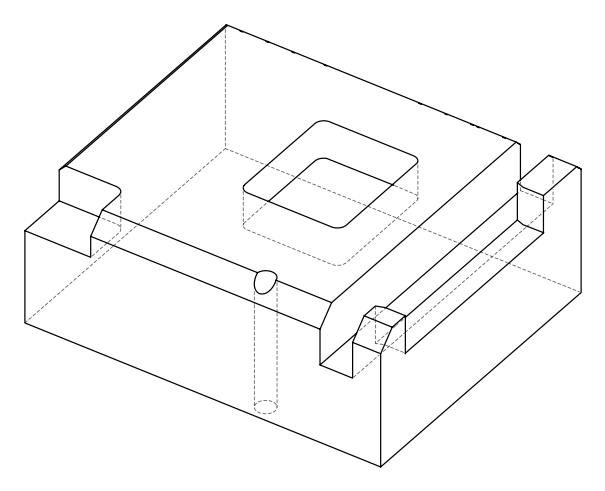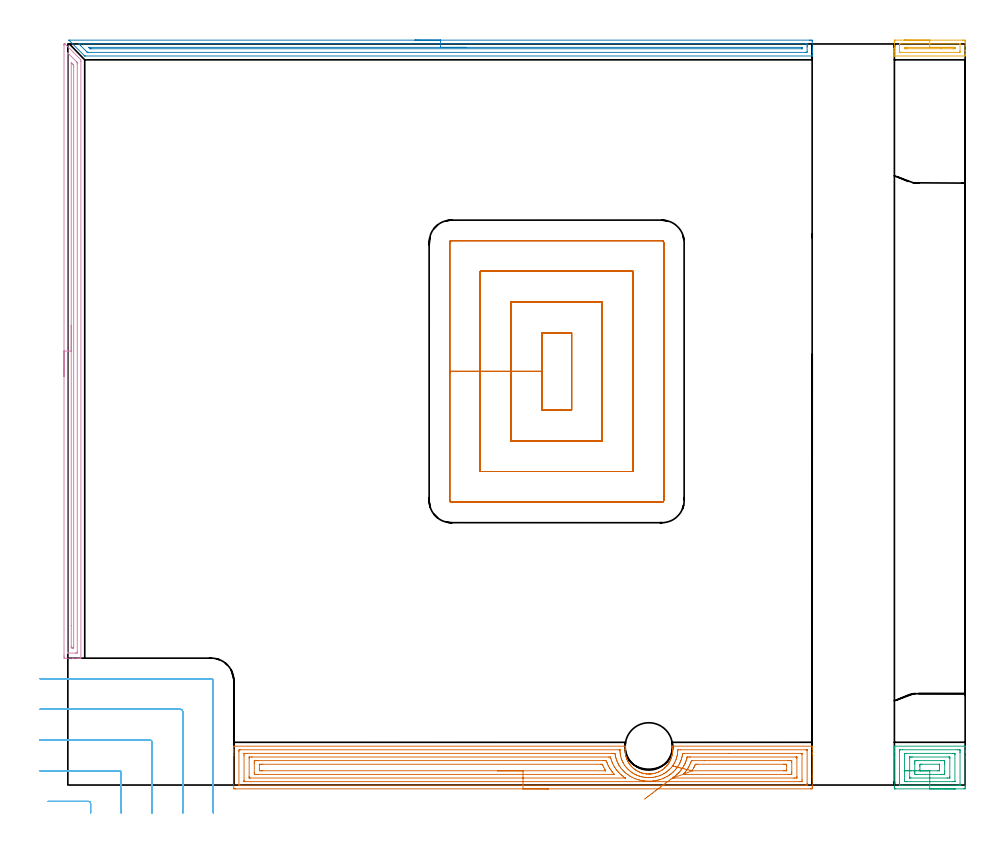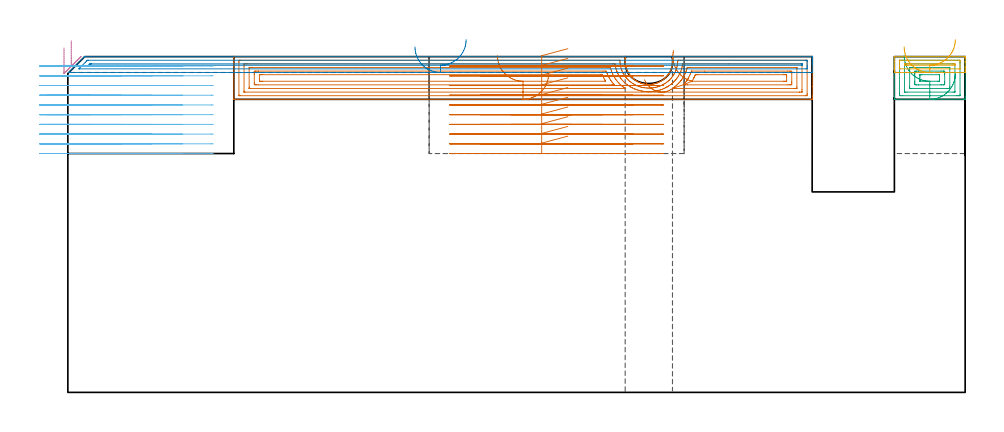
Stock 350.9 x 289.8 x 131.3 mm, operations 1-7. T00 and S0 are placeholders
(PLAN: 13 operations, 7 tool changes, 69.4 min)
(1 AREA_MILL | FG_CHAMFER_SURFACE | UGT0205_001 | 11.09 min | 33624 mm3)
(2 AREA_MILL_1 | FG_CHAMFER_SURFACE_1 | UGT0205_001 | 7.06 min | 5675 mm3)
(3 AREA_MILL_2 | FG_CHAMFER_SURFACE_2 | UGT0205_001 | 1.67 min | 4897 mm3)
(4 AREA_MILL_3 | FG_CHAMFER_SURFACE_3 | UGT0205_001 | 5.87 min | 5243 mm3)
(5 AREA_MILL_4 | FG_CHAMFER_SURFACE_4 | UGT0205_001 | 0.82 min | 607 mm3)
(6 MILL_CORNER_NOTCH_RECTANGULAR | CORNER_NOTCH_RECTANGULAR | NXT0201_012 | Follow Part, ap 4, ae 75% | 8.33 min | 120248 mm3)
(7 MILL_RECTANGULAR_POCKET | POCKET_RECTANGULAR_STRAIGHT | NXT0201_012 | Follow Part, ap 4, ae 75% | 20.06 min | 444625 mm3)
(8 MILL_RECTANGULAR_SLOT | SLOT_RECTANGULAR | UGT0201_020 | Follow Part, ap 12.5, ae 75% | 6.25 min | 452304 mm3)
(9 MILL_RECTANGULAR_SLOT_1 | SLOT_RECTANGULAR_1 | UGT0201_004 | Follow Part, ap 8, ae 75% | 7 min | 248095 mm3)
(10 SPOT_DRILL | STEP1HOLE | NXT0321_9005460120000 | 0.05 min | 67 mm3)
(11 DRILL_BLIND_HOLE_INTO_CENTER | STEP1HOLE | NXT0301_046 | 0.05 min | 360 mm3)
(12 GUN_DRILL_THROUGH_HOLE | STEP1HOLE | UGT0307_003 | 0.63 min | 4634 mm3)
(13 SPADE_DRILL_TO_ENLARGE_THROUGH_HOLE | STEP1HOLE | UGT0306_009 | 0.56 min | 29459 mm3)
(TOOL UGT0205_001 | Chamfer Mill 20 x 3 x 45 deg. | D20 FL50 Z2)
(TOOL NXT0201_012 | ENDMILL 16mm [2P460-1600-NA 1630] | D16 FL38 Z6)
(TOOL UGT0201_020 | End mill 50 mm | D50 FL50 Z4)
(TOOL UGT0201_004 | End Mill 32 mm | D32 FL53 Z6)
(TOOL NXT0321_9005460120000 | NC Spot Drill, 142deg, 12mm, Carbide, Uncoated | D12 PA142 FL30 Z2)
(TOOL NXT0301_046 | Carbide Drill 7.5mm [860.1-0750-038A1-MM 2214] | D7.5 PA140 FL53 Z2)
(TOOL UGT0307_003 | Gun Drill 7 mm | D7 PA130 FL24 Z1)
(TOOL UGT0306_009 | Spade Drill 18.5mm | D18.5 PA132 FL10 Z2)
(OP 1 AREA_MILL)
G17 G21 G94 G90
T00 M6
G54
G17 G0 G90 X188. Y-1.5 S1061 M3
G43 Z141.3 H0
Z124.6
G94 G1 X187.962 Z123.728 F250.
X187.848 Z122.864
X187.659 Z122.012
X187.397 Z121.18
X187.063 Z120.374
X186.66 Z119.6
X186.192 Z118.864
X185.66 Z118.172
X185.071 Z117.529
X184.428 Z116.94
X183.736 Z116.408
X183. Z115.94
X182.226 Z115.537
X181.42 Z115.203
X180.588 Z114.941
X179.736 Z114.752
X178.872 Z114.638
X178. Z114.6
X65.51
X65.049 Y-1.495 Z114.603
X64.91 Y-1.492 Z114.606
X64.9 Y-1.348 Z114.749
Y11.529 Z127.624
Y12.13 Z128.224
Y12.687 Z128.784
Y13.01 Z129.106
Y13.567 Z129.663
Y13.89 Z129.984
X64.901 Y14.885 Z130.985
X64.91 Y15.194 Z131.293
X65.064 Y15.2 Z131.3
X217.729
X218.028 Y15.195 Z131.291
X217.998 Y14.94 Z131.037
X217.989 Y14.871 Z130.968
X217.947 Y14.48 Z130.578
X217.938 Y14.357 Z130.455
X217.916 Y14.043 Z130.141
X217.912 Y13.89 Z129.987
X217.905 Y13.604 Z129.703
X217.915 Y13.166 Z129.265
X217.947 Y12.729 Z128.827
X217.999 Y12.29 Z128.389
X218.071 Y11.853 Z127.952
X218.103 Y11.69 Z127.788
X218.143 Y11.492 Z127.591
X218.234 Y11.162 Z127.26
X218.252 Y11.098 Z127.197
X218.286 Y10.977 Z127.076
X218.427 Y10.539 Z126.635
X218.491 Y10.37 Z126.465
X218.562 Y10.179 Z126.278
X218.592 Y10.101 Z126.201
X218.785 Y9.661 Z125.76
X218.996 Y9.226 Z125.325
X219.035 Y9.152 Z125.251
X219.274 Y8.747 Z124.847
X219.362 Y8.61 Z124.71
X219.528 Y8.351 Z124.449
X219.723 Y8.079 Z124.175
X219.765 Y8.023 Z124.119
X219.927 Y7.81 Z123.908
X220.21 Y7.474 Z123.574
X220.508 Y7.152 Z123.252
X220.819 Y6.84 Z122.939
X221.085 Y6.599 Z122.699
X221.229 Y6.48 Z122.58
X221.394 Y6.344 Z122.443
X221.711 Y6.1 Z122.199
X222.044 Y5.875 Z121.97
X222.264 Y5.724 Z121.822
X222.341 Y5.677 Z121.777
X222.603 Y5.521 Z121.62
X223.046 Y5.288 Z121.386
X223.495 Y5.078 Z121.177
X223.637 Y5.021 Z121.12
X223.978 Y4.885 Z120.98
X224.064 Y4.849 Z120.946
X224.225 Y4.791 Z120.891
X224.387 Y4.742 Z120.836
X224.832 Y4.618 Z120.711
X224.871 Y4.608 Z120.702
X225.279 Y4.509 Z120.608
X225.306 Y4.503 Z120.603
X225.725 Y4.426 Z120.525
X226.174 Y4.365 Z120.464
X226.21 Y4.362 Z120.46
X226.378 Y4.347 Z120.445
X226.617 Y4.326 Z120.423
X227.063 Y4.311 Z120.402
X227.276 Y4.313 Z120.403
X227.51 Y4.315 Z120.408
X227.583 Y4.318 Z120.413
X227.956 Y4.34 Z120.434
X227.996 Y4.344 Z120.438
X228.402 Y4.386 Z120.483
X228.456 Y4.395 Z120.491
X228.848 Y4.456 Z120.551
X229.148 Y4.515 Z120.615
X229.295 Y4.546 Z120.644
X229.74 Y4.662 Z120.76
X230.334 Y4.848 Z120.947
X230.512 Y4.917 Z121.014
X230.632 Y4.964 Z121.059
X230.926 Y5.09 Z121.189
X231.08 Y5.159 Z121.256
X231.524 Y5.376 Z121.475
X232.137 Y5.723 Z121.823
X232.416 Y5.905 Z122.004
X232.459 Y5.937 Z122.036
X232.867 Y6.238 Z122.338
X233.318 Y6.6 Z122.698
X233.352 Y6.632 Z122.731
X233.505 Y6.779 Z122.878
X233.578 Y6.85 Z122.946
X233.781 Y7.043 Z123.142
X234.2 Y7.481 Z123.581
X234.245 Y7.537 Z123.636
X234.399 Y7.73 Z123.826
X234.545 Y7.91 Z124.01
X234.612 Y8.001 Z124.101
X234.736 Y8.17 Z124.265
X234.84 Y8.31 Z124.409
X234.87 Y8.35 Z124.449
X234.951 Y8.472 Z124.571
X235.042 Y8.61 Z124.706
X235.092 Y8.684 Z124.782
X235.138 Y8.765 Z124.864
X235.188 Y8.855 Z124.954
X235.296 Y9.05 Z125.144
X235.397 Y9.227 Z125.323
X235.615 Y9.661 Z125.76
X235.732 Y9.926 Z126.026
X235.808 Y10.101 Z126.2
X235.865 Y10.248 Z126.346
X235.912 Y10.37 Z126.465
X235.984 Y10.553 Z126.651
X236.115 Y10.978 Z127.076
X236.188 Y11.25 Z127.344
X236.233 Y11.416 Z127.51
X236.281 Y11.637 Z127.731
X236.328 Y11.854 Z127.95
X236.401 Y12.29 Z128.388
X236.454 Y12.728 Z128.828
X236.466 Y12.908 Z129.008
X236.485 Y13.166 Z129.266
X236.495 Y13.604 Z129.704
X236.484 Y14.042 Z130.142
X236.451 Y14.479 Z130.579
X236.391 Y15. Z131.099
X236.387 Y15.027 Z131.126
X236.372 Y15.194 Z131.292
X236.477 Y15.2 Z131.3
X290.936
X291.09 Y15.194 Z131.293
X291.1 Y14.884 Z130.984
Y14.535 Z130.634
Y13.89 Z129.984
Y12.687 Z128.784
Y12.13 Z128.224
Y3.47 Z119.567
Y-0.19 Z115.908
Y-0.469 Z115.629
X291.095 Y-1.07 Z115.028
X291.09 Y-1.492 Z114.606
X290.922 Y-1.495 Z114.603
X290.49 Y-1.5 Z114.6
X178.
Y-0.086 Z116.014
X67.296 Y-0.085 Z116.015
X67.189
X66.933 Y-0.079 Z116.021
X66.91 Y-0.078 Z116.022
X66.906 Y-0.059 Z116.041
X66.902 Y-0.028 Z116.072
X66.901 Y0.001 Z116.101
X66.9 Y0.2 Z116.3
X66.901 Y13.01 Z129.11
X66.903 Y13.396 Z129.496
X66.912 Y13.779 Z129.879
X67.296 Y13.784 Z129.884
X67.402 Y13.785 Z129.885
X215.603
X215.865 Y13.78 Z129.88
X215.892 Y13.779 Z129.879
X215.899 Y13.764 Z129.864
X215.904 Y13.73 Z129.83
X215.907 Y13.696 Z129.796
X215.912 Y13.48 Z129.58
X215.934 Y13.01 Z129.11
X215.97 Y12.543 Z128.643
X216.021 Y12.13 Z128.23
X216.125 Y11.511 Z127.611
X216.182 Y11.25 Z127.35
X216.389 Y10.496 Z126.596
X216.43 Y10.37 Z126.47
X216.45 Y10.311 Z126.411
X216.641 Y9.813 Z125.913
X216.776 Y9.49 Z125.59
X217.092 Y8.797 Z124.897
X217.194 Y8.61 Z124.71
X217.282 Y8.454 Z124.554
X217.742 Y7.73 Z123.83
X218.175 Y7.141 Z123.241
X218.42 Y6.85 Z122.95
X218.724 Y6.511 Z122.611
X219.068 Y6.15 Z122.25
X219.254 Y5.97 Z122.07
X219.628 Y5.639 Z121.739
X219.961 Y5.366 Z121.466
X220.324 Y5.09 Z121.19
X220.853 Y4.729 Z120.829
X221.178 Y4.53 Z120.63
X221.743 Y4.21 Z120.31
X221.75 Y4.207 Z120.307
X222.343 Y3.929 Z120.029
X222.639 Y3.803 Z119.903
X223.327 Y3.532 Z119.632
X223.532 Y3.463 Z119.563
X223.59 Y3.445 Z119.545
X223.994 Y3.33 Z119.43
X224.424 Y3.223 Z119.323
X224.566 Y3.191 Z119.291
X225.317 Y3.048 Z119.148
X225.65 Y3.002 Z119.102
X226.21 Y2.943 Z119.043
X226.631 Y2.915 Z119.015
X227.103 Y2.899 Z118.999
X227.535 Y2.904 Z119.004
X227.996 Y2.927 Z119.027
X228.373 Y2.958 Z119.058
X228.888 Y3.019 Z119.119
X229.161 Y3.061 Z119.161
X229.781 Y3.179 Z119.279
X229.907 Y3.206 Z119.306
X230.409 Y3.33 Z119.43
X230.64 Y3.397 Z119.497
X230.674 Y3.408 Z119.508
X231.283 Y3.61 Z119.71
X231.567 Y3.719 Z119.819
X231.914 Y3.868 Z119.968
X232.459 Y4.116 Z120.216
X232.524 Y4.147 Z120.247
X232.648 Y4.21 Z120.31
X233.097 Y4.462 Z120.562
X233.352 Y4.608 Z120.708
X233.651 Y4.796 Z120.896
X234.077 Y5.09 Z121.19
X234.174 Y5.16 Z121.26
X234.245 Y5.214 Z121.314
X234.668 Y5.553 Z121.653
X234.831 Y5.685 Z121.785
X235.138 Y5.961 Z122.061
X235.147 Y5.97 Z122.07
X235.581 Y6.413 Z122.513
X236.01 Y6.871 Z122.971
X236.031 Y6.897 Z122.997
X236.657 Y7.73 Z123.83
X236.765 Y7.886 Z123.986
X236.923 Y8.123 Z124.223
X237.101 Y8.435 Z124.535
X237.194 Y8.61 Z124.71
X237.404 Y9.017 Z125.117
X237.628 Y9.49 Z125.59
X237.686 Y9.618 Z125.718
X237.816 Y9.932 Z126.032
X237.933 Y10.255 Z126.355
X237.969 Y10.37 Z126.47
X238.131 Y10.939 Z127.039
X238.21 Y11.25 Z127.35
X238.299 Y11.654 Z127.754
X238.379 Y12.13 Z128.23
X238.415 Y12.419 Z128.519
X238.467 Y13.01 Z129.11
X238.485 Y13.231 Z129.331
X238.499 Y13.439 Z129.539
X238.522 Y13.779 Z129.879
X238.709 Y13.783 Z129.883
X238.816 Y13.785 Z129.885
X239.602 Y13.786 Z129.886
X288.704 Y13.785 Z129.885
X288.811
X289.067 Y13.779 Z129.879
X289.09 Y13.778 Z129.878
X289.094 Y13.759 Z129.859
X289.098 Y13.728 Z129.828
X289.099 Y13.699 Z129.799
X289.1 Y13.5 Z129.6
X289.099 Y0.69 Z116.79
X289.097 Y0.304 Z116.404
X289.088 Y-0.079 Z116.021
X288.704 Y-0.084 Z116.016
X288.598 Y-0.085 Z116.015
X178. Y-0.086 Z116.014
Y1.328 Z117.428
X69.326 Y1.329 Z117.429
X69.081 Y1.33 Z117.43
X69. Y1.332 Z117.432
X68.937 Y1.335 Z117.435
X68.91 Y1.345 Z117.445
X68.907 Y1.392 Z117.492
X68.903 Y1.57 Z117.67
X68.9 Y1.748 Z117.848
Y11.428 Z127.528
X68.902 Y12.13 Z128.23
X68.904 Y12.304 Z128.404
X68.91 Y12.361 Z128.461
X68.96 Y12.364 Z128.464
X69.081 Y12.367 Z128.467
X69.729 Y12.371 Z128.471
X69.974
X212.818
X213.467 Y12.37 Z128.47
X213.711 Y12.368 Z128.468
X213.948 Y12.365 Z128.465
X213.994 Y12.13 Z128.23
X214.057 Y11.788 Z127.888
X214.162 Y11.25 Z127.35
X214.212 Y11.009 Z127.109
X214.301 Y10.669 Z126.769
X214.394 Y10.37 Z126.47
X214.604 Y9.709 Z125.809
X214.686 Y9.49 Z125.59
X214.736 Y9.36 Z125.46
X215.081 Y8.61 Z124.71
X215.215 Y8.326 Z124.426
X215.497 Y7.81 Z123.91
X215.546 Y7.73 Z123.83
X215.623 Y7.605 Z123.705
X215.982 Y7.059 Z123.159
X216.132 Y6.85 Z122.95
X216.389 Y6.504 Z122.604
X216.84 Y5.97 Z122.07
X217.282 Y5.495 Z121.595
X217.688 Y5.09 Z121.19
X218.175 Y4.665 Z120.765
X218.75 Y4.21 Z120.31
X219.068 Y3.982 Z120.082
X219.783 Y3.506 Z119.606
X219.961 Y3.402 Z119.502
X220.089 Y3.33 Z119.43
X220.585 Y3.066 Z119.166
X220.853 Y2.936 Z119.036
X221.61 Y2.585 Z118.685
X221.746 Y2.53 Z118.63
X221.952 Y2.45 Z118.55
X222.639 Y2.202 Z118.302
X223.002 Y2.092 Z118.192
X223.532 Y1.951 Z118.051
X224.194 Y1.797 Z117.897
X224.424 Y1.752 Z117.852
X224.822 Y1.678 Z117.778
X225.281 Y1.606 Z117.706
X225.317 Y1.602 Z117.702
X225.602 Y1.57 Z117.67
X226.21 Y1.518 Z117.618
X226.268 Y1.514 Z117.614
X226.706 Y1.496 Z117.596
X227.103 Y1.483 Z117.583
X227.192 Y1.482 Z117.582
X227.621 Y1.491 Z117.591
X227.996 Y1.505 Z117.605
X228.058 Y1.508 Z117.608
X228.82 Y1.57 Z117.67
X228.881 Y1.578 Z117.678
X228.888
X229.658 Y1.691 Z117.791
X229.781 Y1.713 Z117.813
X230.405 Y1.836 Z117.936
X230.674 Y1.899 Z117.999
X231.117 Y2.013 Z118.113
X231.567 Y2.148 Z118.248
X231.798 Y2.222 Z118.322
X232.473 Y2.45 Z118.55
X233.081 Y2.718 Z118.818
X233.352 Y2.842 Z118.942
X233.685 Y3.002 Z119.102
X234.245 Y3.295 Z119.395
X234.268 Y3.307 Z119.407
X234.308 Y3.33 Z119.43
X234.823 Y3.641 Z119.741
X235.138 Y3.846 Z119.946
X235.354 Y3.997 Z120.097
X235.65 Y4.21 Z120.31
X235.865 Y4.374 Z120.474
X236.031 Y4.504 Z120.604
X236.356 Y4.77 Z120.87
X236.708 Y5.09 Z121.19
X236.818 Y5.194 Z121.294
X236.923 Y5.298 Z121.398
X237.257 Y5.641 Z121.741
X237.564 Y5.97 Z122.07
X237.682 Y6.103 Z122.203
X237.816 Y6.263 Z122.363
X238.073 Y6.597 Z122.697
X238.263 Y6.85 Z122.95
X238.451 Y7.105 Z123.205
X238.709 Y7.481 Z123.581
X238.803 Y7.637 Z123.737
X238.856 Y7.73 Z123.83
X239.115 Y8.21 Z124.31
X239.321 Y8.61 Z124.71
X239.413 Y8.796 Z124.896
X239.602 Y9.205 Z125.305
X239.684 Y9.409 Z125.509
X239.714 Y9.49 Z125.59
X239.916 Y10.06 Z126.16
X240.009 Y10.37 Z126.47
X240.114 Y10.745 Z126.845
X240.235 Y11.25 Z127.35
X240.28 Y11.461 Z127.561
X240.393 Y12.13 Z128.23
X240.408 Y12.215 Z128.315
X240.423 Y12.285 Z128.385
X240.442 Y12.365 Z128.465
X240.494 Y12.366 Z128.466
X241.143 Y12.371 Z128.471
X258.531
X286.674
X286.919 Y12.37 Z128.47
X287. Y12.368 Z128.468
X287.063 Y12.365 Z128.465
X287.09 Y12.355 Z128.455
X287.093 Y12.308 Z128.408
X287.097 Y12.13 Z128.23
X287.1 Y11.952 Z128.052
Y2.272 Z118.372
X287.098 Y1.57 Z117.67
X287.096 Y1.396 Z117.496
X287.091 Y1.339 Z117.439
X287.041 Y1.335 Z117.435
X286.919 Y1.333 Z117.433
X286.271 Y1.329 Z117.429
X286.026
X178. Y1.328 Z117.428
Y2.743 Z118.843
X71.463
X71.028 Y2.745 Z118.845
X70.933 Y2.747 Z118.847
X70.917 Y2.749 Z118.849
X70.91 Y2.758 Z118.858
X70.906 Y2.806 Z118.906
X70.903 Y2.904 Z119.004
X70.9 Y3.297 Z119.397
Y10.37 Z126.47
X70.904 Y10.793 Z126.893
X70.907 Y10.899 Z126.999
X70.91 Y10.946 Z127.046
X70.966 Y10.95 Z127.05
X71.167 Y10.954 Z127.054
X71.759 Y10.957 Z127.057
X72.056
X211.33
X211.926 Y10.953 Z127.053
X212.123 Y10.95 Z127.05
X212.184 Y10.943 Z127.043
X212.351 Y10.37 Z126.47
X212.53 Y9.774 Z125.874
X212.629 Y9.49 Z125.59
X212.818 Y8.962 Z125.062
X212.974 Y8.61 Z124.71
X213.098 Y8.334 Z124.434
X213.398 Y7.73 Z123.83
X213.711 Y7.171 Z123.271
X213.835 Y6.972 Z123.072
X213.914 Y6.85 Z122.95
X214.29 Y6.279 Z122.379
X214.519 Y5.97 Z122.07
X214.604 Y5.858 Z121.958
X214.959 Y5.44 Z121.54
X215.265 Y5.09 Z121.19
X215.497 Y4.836 Z120.936
X215.81 Y4.519 Z120.619
X216.123 Y4.21 Z120.31
X216.389 Y3.974 Z120.074
X216.743 Y3.676 Z119.776
X217.171 Y3.33 Z119.43
X217.282 Y3.244 Z119.344
X217.621 Y2.997 Z119.097
X217.805 Y2.872 Z118.972
X217.955 Y2.769 Z118.869
X217.986 Y2.745 Z118.845
X217.962 Y2.744 Z118.844
X217.924 Y2.743 Z118.843
X178.
Y4.157 Z120.257
X74.438
X73.596 Y4.16 Z120.26
X73.545 Y4.162 Z120.262
X72.91 Y4.21 Z120.31
X72.902 Y4.844 Z120.944
X72.9 Y8.366 Z124.466
X72.901 Y8.61 Z124.71
X72.904 Y9.242 Z125.342
X72.91 Y9.49 Z125.59
X73.496 Y9.538 Z125.638
X73.545 Y9.54 Z125.64
X74.384 Y9.543 Z125.643
X74.438
X209.247
X210.09 Y9.539 Z125.639
X210.14 Y9.536 Z125.636
X210.558 Y9.49 Z125.59
X210.793 Y8.846 Z124.946
X210.888 Y8.61 Z124.71
X211.033 Y8.261 Z124.361
X211.281 Y7.73 Z123.83
X211.5 Y7.27 Z123.37
X211.74 Y6.85 Z122.95
X211.926 Y6.533 Z122.633
X212.295 Y5.97 Z122.07
X212.505 Y5.656 Z121.756
X212.818 Y5.221 Z121.321
X212.924 Y5.09 Z121.19
X213.422 Y4.495 Z120.595
X213.678 Y4.21 Z120.31
X213.711 Y4.171 Z120.271
X213.712 Y4.16 Z120.26
X212.872 Y4.157 Z120.257
X212.818
X178.
Y5.571 Z121.671
X76.223
X75.734 Y5.572 Z121.672
X75.331 Y5.575 Z121.675
X74.935 Y5.578 Z121.678
X74.91 Y5.97 Z122.07
X74.903 Y6.392 Z122.492
X74.9 Y7.73 Z123.83
X74.901 Y7.942 Z124.042
X74.903 Y8.048 Z124.148
X74.907 Y8.101 Z124.201
X74.91 Y8.121 Z124.221
X74.932 Y8.123 Z124.223
X75.331 Y8.127 Z124.227
X75.819 Y8.129 Z124.229
X76.223
X208.354 Y8.128 Z124.228
X208.845 Y8.127 Z124.227
X208.938 Y8.124 Z124.224
X208.98 Y8.122 Z124.222
X209.006 Y8.081 Z124.181
X209.111 Y7.865 Z123.965
X209.247 Y7.567 Z123.667
X209.596 Y6.85 Z122.95
X210.012 Y6.096 Z122.196
X210.088 Y5.97 Z122.07
X210.32 Y5.591 Z121.691
X210.321 Y5.577 Z121.677
X210.304 Y5.575 Z121.675
X210.25 Y5.573 Z121.673
X210.14 Y5.572 Z121.672
X178. Y5.571 Z121.671
X177.128 Z121.709
X176.264 Z121.823
X175.412 Z122.012
X174.58 Z122.274
X173.774 Z122.608
X173. Z123.011
X172.264 Z123.48
X171.572 Z124.011
X170.929 Z124.6
X170.34 Z125.243
X169.808 Z125.935
X169.34 Z126.671
X168.937 Z127.445
X168.603 Z128.251
X168.341 Z129.083
X168.152 Z129.935
X168.038 Z130.8
X168. Z131.671
G0 Z141.3
X225.491 Y-5.514
Z122.261
G1 X225.876 Y-5.223 Z121.534
X226.31 Y-4.896 Z120.852
X226.79 Y-4.533 Z120.22
X227.312 Y-4.139 Z119.643
X227.872 Y-3.716 Z119.125
X228.466 Y-3.268 Z118.67
X229.089 Y-2.797 Z118.282
X229.737 Y-2.307 Z117.963
X230.405 Y-1.803 Z117.716
X231.088 Y-1.288 Z117.544
X231.779 Y-0.765 Z117.446
X232.475 Y-0.24 Z117.424
X233.17 Y0.285 Z117.479
X233.859 Y0.805 Z117.609
X234.535 Y1.316 Z117.813
X235.195 Y1.814 Z118.091
X235.834 Y2.296 Z118.44
X236.445 Y2.757 Z118.857
X236.501 Y2.8 Z118.9
X236.54 Y2.828 Z118.928
X236.923 Y3.104 Z119.204
X237.054 Y3.201 Z119.301
X237.223 Y3.33 Z119.43
X237.816 Y3.803 Z119.903
X238.035 Y3.995 Z120.095
X238.272 Y4.21 Z120.31
X238.493 Y4.423 Z120.523
X238.709 Y4.635 Z120.735
X238.933 Y4.869 Z120.969
X239.14 Y5.09 Z121.19
X239.356 Y5.332 Z121.432
X239.602 Y5.625 Z121.725
X239.753 Y5.821 Z121.921
X239.866 Y5.97 Z122.07
X240.131 Y6.328 Z122.428
X240.502 Y6.85 Z122.95
X240.82 Y7.409 Z123.509
X240.996 Y7.73 Z123.83
X241.129 Y7.985 Z124.085
X241.387 Y8.51 Z124.61
X241.419 Y8.579 Z124.679
X241.432 Y8.61 Z124.71
X241.672 Y9.209 Z125.309
X241.774 Y9.49 Z125.59
X241.901 Y9.863 Z125.963
X242.052 Y10.37 Z126.47
X242.102 Y10.545 Z126.645
X242.133 Y10.661 Z126.761
X242.174 Y10.811 Z126.911
X242.214 Y10.95 Z127.05
X242.28 Y10.952 Z127.052
X242.579 Y10.955 Z127.055
X243.173 Y10.957 Z127.057
X243.47
X284.538
X284.972 Y10.955 Z127.055
X285.067 Y10.952 Z127.052
X285.083 Y10.951 Z127.051
X285.09 Y10.941 Z127.041
X285.094 Y10.894 Z126.994
X285.097 Y10.796 Z126.896
X285.1 Y10.403 Z126.503
Y3.33 Z119.43
X285.096 Y2.907 Z119.007
X285.093 Y2.801 Z118.901
X285.09 Y2.754 Z118.854
X285.034 Y2.75 Z118.85
X284.833 Y2.746 Z118.846
X284.241 Y2.743 Z118.843
X283.944
X237.263
X236.923 Y2.744 Z118.844
X236.623 Y2.746 Z118.846
X236.513 Y2.75 Z118.85
X236.445 Y2.757 Z118.857
X240.735 Y4.21 Z120.31
X241.032 Y4.56 Z120.66
X241.387 Y4.984 Z121.084
X241.434 Y5.044 Z121.144
X241.469 Y5.09 Z121.19
X241.812 Y5.552 Z121.652
X242.117 Y5.97 Z122.07
X242.184 Y6.065 Z122.165
X242.28 Y6.206 Z122.306
X242.522 Y6.611 Z122.711
X242.659 Y6.85 Z122.95
X242.839 Y7.179 Z123.279
X243.125 Y7.73 Z123.83
X243.141 Y7.761 Z123.861
X243.173 Y7.828 Z123.928
X243.412 Y8.374 Z124.474
X243.51 Y8.61 Z124.71
X243.665 Y9.005 Z125.105
X243.849 Y9.49 Z125.59
X243.867 Y9.534 Z125.634
X243.958 Y9.54 Z125.64
X244.013 Y9.542 Z125.642
X248.922 Y9.543 Z125.643
X281.562
X282.404 Y9.54 Z125.64
X282.455 Y9.538 Z125.638
X283.09 Y9.49 Z125.59
X283.098 Y8.856 Z124.956
X283.1 Y5.334 Z121.434
X283.099 Y5.09 Z121.19
X283.096 Y4.458 Z120.558
X283.09 Y4.21 Z120.31
X282.504 Y4.162 Z120.262
X282.455 Y4.16 Z120.26
X281.616 Y4.157 Z120.257
X242.28
X241.439 Y4.159 Z120.259
X241.387 Y4.162 Z120.262
X240.735 Y4.21 Z120.31
X244.088 Y5.579 Z121.679
X244.093 Y5.592 Z121.692
X244.124 Y5.651 Z121.751
X244.312 Y5.97 Z122.07
X244.64 Y6.537 Z122.637
X244.805 Y6.85 Z122.95
X244.856 Y6.951 Z123.051
X244.958 Y7.154 Z123.254
X245.143 Y7.548 Z123.648
X245.227 Y7.73 Z123.83
X245.342 Y7.981 Z124.081
X245.387 Y8.076 Z124.176
X245.406 Y8.114 Z124.214
X245.453 Y8.123 Z124.223
X245.851 Y8.126 Z124.226
X246.34 Y8.128 Z124.228
X279.777 Y8.129 Z124.229
X280.266 Y8.128 Z124.228
X280.669 Y8.125 Z124.225
X281.065 Y8.122 Z124.222
X281.09 Y7.73 Z123.83
X281.097 Y7.308 Z123.408
X281.1 Y5.97 Z122.07
X281.099 Y5.758 Z121.858
X281.097 Y5.652 Z121.752
X281.093 Y5.599 Z121.699
X281.09 Y5.579 Z121.679
X281.068 Y5.577 Z121.677
X280.669 Y5.573 Z121.673
X280.181 Y5.571 Z121.671
X279.777
X244.289 Y5.572 Z121.672
X244.136 Y5.575 Z121.675
X244.096 Y5.577 Z121.677
X244.088 Y5.579 Z121.679
X243.272 Y5.778 Z121.917
X242.479 Y5.97 Z122.226
X241.716 Y6.155 Z122.605
X240.988 Y6.332 Z123.052
X240.3 Y6.499 Z123.562
X239.658 Y6.655 Z124.132
X239.067 Y6.799 Z124.757
X238.531 Y6.929 Z125.433
X238.054 Y7.045 Z126.154
X237.64 Y7.145 Z126.915
X237.292 Y7.23 Z127.711
X237.013 Y7.297 Z128.535
X236.805 Y7.348 Z129.38
X236.669 Y7.381 Z130.241
X236.606 Y7.396 Z131.111
X236.618 Y7.393 Z131.984
X236.703 Y7.373 Z132.852
X236.862 Y7.334 Z133.709
G0 Z141.3
M5
M2
(OP 2 AREA_MILL_1)
G17 G21 G94 G90
T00 M6
G54
G17 G0 G90 X135.75 Y291.3 S1061 M3
G43 Z141.3 H0
Z135.1
G94 G1 X135.788 Z134.228 F250.
X135.902 Z133.364
X136.091 Z132.512
X136.353 Z131.68
X136.687 Z130.874
X137.09 Z130.1
X137.558 Z129.364
X138.09 Z128.672
X138.679 Z128.029
X139.322 Z127.44
X140.014 Z126.908
X140.75 Z126.44
X141.524 Z126.037
X142.33 Z125.703
X143.162 Z125.441
X144.013 Z125.252
X144.878 Z125.138
X145.75 Z125.1
X290.02
X290.481 Y291.299 Z125.101
X290.937 Y291.295 Z125.103
X291.09 Y291.291 Z125.105
X291.1 Y290.845 Z125.551
Y288.2 Z128.194
Y287.658 Z128.739
Y287.318 Z129.078
Y286.776 Z129.62
Y286.437 Z129.958
Y285.757 Z130.642
Y285.45 Z130.949
Y285.105 Z131.285
X291.093 Y285.102 Z131.288
X290.929 Y285.1 Z131.3
X6.823
X6.604 Y285.104 Z131.289
X6.595 Y285.107 Z131.286
X6.468 Y285.231 Z131.166
X6.379 Y285.321 Z131.079
X0.572 Y291.129 Z125.271
X0.422 Y291.286 Z125.113
X0.413 Y291.298 Z125.101
X0.565 Y291.3 Z125.1
X145.75
Y289.886 Z126.514
X288.694 Y289.885 Z126.515
X288.774
X289.066 Y289.879 Z126.521
X289.09 Y289.784 Z126.616
X289.097 Y289.566 Z126.834
X289.099 Y289.082 Z127.318
X289.1 Y288.681 Z127.719
X289.098 Y286.92 Z129.48
X289.09 Y286.525 Z129.875
X288.694 Y286.516 Z129.884
X288.615 Y286.515 Z129.885
X8.086
X7.681 Y286.521 Z129.879
X7.63 Y286.532 Z129.868
X7.547 Y286.609 Z129.791
X7.424 Y286.728 Z129.672
X7.273 Y286.877 Z129.523
X6.831 Y287.318 Z129.082
X5.068 Y289.082 Z127.318
X4.592 Y289.56 Z126.84
X4.376 Y289.786 Z126.614
X4.305 Y289.879 Z126.521
X4.592 Y289.884 Z126.516
X4.671 Y289.885 Z126.515
X145.75 Y289.886 Z126.514
Y288.472 Z127.928
X286.908 Y288.471 Z127.929
X286.999 Y288.47 Z127.93
X287.071 Y288.467 Z127.933
X287.087 Y288.465 Z127.935
X287.091 Y288.443 Z127.957
X287.095 Y288.39 Z128.01
X287.098 Y288.2 Z128.2
Y288.012 Z128.388
X287.091 Y287.948 Z128.452
X287.088 Y287.934 Z128.466
X287.078 Y287.933 Z128.467
X287.045 Y287.93 Z128.47
X286.908 Y287.929 Z128.471
X9.334
X9.059 Y287.93 Z128.47
X8.784 Y287.933 Z128.467
X8.707 Y287.935 Z128.465
X8.671 Y287.94 Z128.46
X8.65 Y287.958 Z128.442
X8.565 Y288.038 Z128.362
X8.401 Y288.2 Z128.2
X8.166 Y288.441 Z127.959
X8.154 Y288.465 Z127.935
X8.166 Y288.466 Z127.934
X8.785 Y288.471 Z127.929
X145.75 Y288.472 Z127.928
X146.622 Z127.967
X147.486 Z128.08
X148.338 Z128.269
X149.17 Z128.532
X149.976 Z128.865
X150.75 Z129.268
X151.486 Z129.737
X152.178 Z130.268
X152.821 Z130.857
X153.41 Z131.501
X153.941 Z132.193
X154.41 Z132.928
X154.813 Z133.702
X155.147 Z134.508
X155.409 Z135.34
X155.598 Z136.192
X155.712 Z137.057
X155.75 Z137.928
G0 Z141.3
M5
M2
(OP 3 AREA_MILL_2)
G17 G21 G94 G90
T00 M6
G54
G17 G0 G90 X347.05 Y-1.5 S1061 M3
G43 Z141.3 H0
Z124.6
G94 G1 X347.012 Z123.728 F250.
X346.898 Z122.864
X346.709 Z122.012
X346.447 Z121.18
X346.113 Z120.374
X345.71 Z119.6
X345.241 Z118.864
X344.71 Z118.172
X344.121 Z117.529
X343.478 Z116.94
X342.786 Z116.408
X342.05 Z115.94
X341.276 Z115.537
X340.47 Z115.203
X339.638 Z114.941
X338.786 Z114.752
X337.922 Z114.638
X337.05 Z114.6
X323.737
X323.308 Y-1.494 Z114.603
X323.209 Y-1.491 Z114.605
X323.204 Y-1.07 Z115.027
X323.2 Y-0.537 Z115.559
Y10.37 Z126.464
Y11.065 Z127.163
Y11.25 Z127.347
Y13.01 Z129.106
Y13.378 Z129.477
Y14.401 Z130.499
Y14.77 Z130.868
X323.201 Y15.021 Z131.12
X323.21 Y15.194 Z131.292
X323.293 Y15.2 Z131.3
X350.807
X350.89 Y15.194 Z131.292
X350.9 Y15.02 Z131.118
Y13.378 Z129.477
Y13.01 Z129.106
Y12.825 Z128.923
Y11.065 Z127.163
Y10.37 Z126.464
Y-0.538 Z115.558
X350.896 Y-1.07 Z115.027
X350.891 Y-1.491 Z114.605
X350.792 Y-1.494 Z114.603
X350.363 Y-1.5 Z114.6
X337.05
Y-0.086 Z116.014
X326.295
X325.512 Y-0.082 Z116.018
X325.401 Y-0.08 Z116.02
X325.21 Y-0.067 Z116.033
X325.207 Y-0.014 Z116.086
X325.202 Y0.118 Z116.218
X325.2 Y0.69 Z116.79
Y1. Z117.1
Y13.319 Z129.419
X325.203 Y13.628 Z129.728
X325.206 Y13.716 Z129.816
X325.21 Y13.768 Z129.868
X325.223 Y13.779 Z129.879
X325.316 Y13.781 Z129.881
X325.512 Y13.785 Z129.885
X325.617
X326.399 Y13.786 Z129.886
X347.805
X348.588 Y13.782 Z129.882
X348.699 Y13.78 Z129.88
X348.89 Y13.767 Z129.867
X348.893 Y13.714 Z129.814
X348.898 Y13.582 Z129.682
X348.9 Y13.01 Z129.11
Y12.701 Z128.801
Y0.381 Z116.481
X348.897 Y0.072 Z116.172
X348.894 Y-0.016 Z116.084
X348.89 Y-0.068 Z116.032
X348.877 Y-0.079 Z116.021
X348.784 Y-0.081 Z116.019
X348.588 Y-0.085 Z116.015
X348.483 Y-0.086 Z116.014
X347.701
X337.05
Y1.328 Z117.428
X328.175 Y1.329 Z117.429
X327.529 Y1.33 Z117.43
X327.287 Y1.333 Z117.433
X327.215 Y1.335 Z117.435
X327.205 Y1.484 Z117.584
X327.202 Y1.57 Z117.67
X327.2 Y1.656 Z117.756
X327.201 Y12.215 Z128.315
X327.205 Y12.302 Z128.402
X327.21 Y12.356 Z128.456
X327.229 Y12.365 Z128.465
X327.287 Y12.366 Z128.466
X327.931 Y12.371 Z128.471
X345.925
X346.571 Y12.37 Z128.47
X346.813 Y12.367 Z128.467
X346.885 Y12.365 Z128.465
X346.894 Y12.216 Z128.316
X346.898 Y12.13 Z128.23
X346.9 Y12.044 Z128.144
X346.899 Y1.485 Z117.585
X346.895 Y1.398 Z117.498
X346.89 Y1.344 Z117.444
X346.871 Y1.335 Z117.435
X346.813 Y1.333 Z117.433
X346.169 Y1.329 Z117.429
X337.05 Y1.328 Z117.428
Y2.743 Z118.843
X329.654
X329.269 Y2.747 Z118.847
X329.228 Y2.749 Z118.849
X329.21 Y2.754 Z118.854
X329.208 Y2.783 Z118.883
X329.203 Y2.92 Z119.02
X329.2 Y3.193 Z119.293
Y3.33 Z119.43
Y10.37 Z126.47
X329.203 Y10.741 Z126.841
X329.208 Y10.927 Z127.027
X329.21 Y10.946 Z127.046
X329.223 Y10.95 Z127.05
X329.273 Y10.954 Z127.054
X329.358 Y10.956 Z127.056
X329.95 Y10.957 Z127.057
X330.245
X344.446
X344.831 Y10.953 Z127.053
X344.872 Y10.95 Z127.05
X344.89 Y10.946 Z127.046
X344.892 Y10.917 Z127.017
X344.896 Y10.78 Z126.88
X344.9 Y10.507 Z126.607
Y10.37 Z126.47
Y3.33 Z119.43
X344.897 Y2.959 Z119.059
X344.892 Y2.773 Z118.873
X344.89 Y2.754 Z118.854
X344.877 Y2.749 Z118.849
X344.827 Y2.746 Z118.846
X344.742 Y2.744 Z118.844
X344.15 Y2.743 Z118.843
X343.855
X337.05
Y4.157 Z120.257
X332.666
X332.612
X331.775 Y4.16 Z120.26
X331.725 Y4.163 Z120.263
X331.21 Y4.21 Z120.31
X331.202 Y4.728 Z120.828
X331.201 Y5.09 Z121.19
X331.2 Y5.61 Z121.71
Y8.25 Z124.35
X331.201 Y8.61 Z124.71
X331.203 Y9.127 Z125.227
X331.21 Y9.49 Z125.59
X331.677 Y9.537 Z125.637
X331.725 Y9.539 Z125.639
X332.559 Y9.543 Z125.643
X332.612
X341.488
X342.325 Y9.54 Z125.64
X342.375 Y9.537 Z125.637
X342.89 Y9.49 Z125.59
X342.898 Y8.972 Z125.072
X342.899 Y8.61 Z124.71
X342.9 Y8.09 Z124.19
Y5.45 Z121.55
X342.899 Y5.09 Z121.19
X342.897 Y4.573 Z120.673
X342.89 Y4.21 Z120.31
X342.423 Y4.163 Z120.263
X342.375 Y4.16 Z120.26
X341.541 Y4.157 Z120.257
X341.488
X337.05
Y5.571 Z121.671
X333.5
X333.366
X333.258 Y5.573 Z121.673
X333.226 Y5.575 Z121.675
X333.214 Y5.577 Z121.677
X333.21 Y5.589 Z121.689
X333.206 Y5.673 Z121.773
X333.201 Y5.97 Z122.07
X333.2 Y7.147 Z123.247
X333.202 Y7.73 Z123.83
X333.204 Y8.023 Z124.123
X333.21 Y8.119 Z124.219
X333.299 Y8.122 Z124.222
X333.5 Y8.126 Z124.226
X333.986 Y8.128 Z124.228
X340.734
X340.841 Y8.127 Z124.227
X340.874 Y8.125 Z124.225
X340.886 Y8.123 Z124.223
X340.89 Y8.111 Z124.211
X340.894 Y8.027 Z124.127
X340.898 Y7.73 Z123.83
X340.9 Y7.433 Z123.533
Y6.553 Z122.653
X340.898 Y5.97 Z122.07
X340.896 Y5.677 Z121.777
X340.89 Y5.581 Z121.681
X340.801 Y5.578 Z121.678
X340.6 Y5.574 Z121.674
X340.114 Y5.572 Z121.672
X337.05 Y5.571 Z121.671
X336.178 Z121.709
X335.314 Z121.823
X334.462 Z122.012
X333.63 Z122.274
X332.824 Z122.608
X332.05 Z123.011
X331.314 Z123.48
X330.622 Z124.011
X329.979 Z124.6
X329.39 Z125.243
X328.859 Z125.935
X328.39 Z126.671
X327.987 Z127.445
X327.653 Z128.251
X327.391 Z129.083
X327.202 Z129.935
X327.088 Z130.8
X327.05 Z131.671
G0 Z141.3
M5
M2
(OP 4 AREA_MILL_3)
G17 G21 G94 G90
T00 M6
G54
G17 G0 G90 X-1.5 Y159.7 S1061 M3
G43 Z141.3 H0
Z134.7
G94 G1 Y159.738 Z133.828 F250.
Y159.852 Z132.963
Y160.041 Z132.112
Y160.303 Z131.28
Y160.637 Z130.474
Y161.04 Z129.7
Y161.509 Z128.964
Y162.04 Z128.272
Y162.629 Z127.629
Y163.272 Z127.04
Y163.964 Z126.508
Y164.7 Z126.04
Y165.474 Z125.637
Y166.28 Z125.303
Y167.112 Z125.041
Y167.964 Z124.852
Y168.828 Z124.738
Y169.7 Z124.7
Y289.376
X-1.498 Y289.649 Z124.702
X-1.496 Y289.734 Z124.703
X-1.493 Y289.794 Z124.707
X-1.327 Y289.8 Z124.872
X-1.18 Y289.799 Z125.018
X-1.1 Y289.79 Z125.095
X-1.017 Y289.717 Z125.182
X4.946 Y283.754 Z131.144
X5.099 Y283.595 Z131.286
X5.1 Y282.96 Z131.3
Y49.751
X5.097 Y49.61 Z131.288
X5.044 Y49.607 Z131.236
X4.681 Y49.6 Z130.88
X4.191 Z130.39
X3.587 Z129.782
X2.392 Z128.589
X1.8 Z127.994
X-1.136 Y49.601 Z125.061
X-1.475 Y49.603 Z124.722
X-1.491 Y49.607 Z124.705
X-1.497 Y50.197 Z124.703
X-1.5 Y50.815 Z124.7
Y169.7
X-0.086 Z126.114
X-0.085 Y285.734 Z126.115
X-0.084 Y285.833 Z126.116
X-0.079 Y286.03 Z126.121
X-0.067 Y286.305 Z126.133
X0.013 Y286.229 Z126.213
X0.613 Y285.636 Z126.813
X3.289 Y282.961 Z129.489
X3.587 Y282.66 Z129.787
X3.658 Y282.584 Z129.858
X3.673 Y282.566 Z129.873
X3.679 Y282.495 Z129.879
X3.682 Y282.365 Z129.882
X3.685 Y282.168 Z129.885
X3.686 Y282.069 Z129.886
X3.685 Y51.98 Z129.885
Y51.883
X3.682 Y51.783 Z129.882
X3.675 Y51.61 Z129.875
X3.587 Y51.608 Z129.787
X3.073 Y51.601 Z129.273
X0.013 Z126.213
X-0.041 Y51.602 Z126.159
X-0.074 Y51.606 Z126.126
X-0.077 Y51.608 Z126.123
X-0.081 Y51.629 Z126.119
X-0.083 Y51.684 Z126.117
X-0.086 Y52.079 Z126.114
Y169.7
X1.328 Z127.528
X1.329 Y282.069 Z127.529
X1.33 Y282.357 Z127.53
X1.332 Y282.406 Z127.532
X1.334 Y282.443 Z127.534
X1.394 Y282.395 Z127.594
X1.731 Y282.069 Z127.931
X1.8 Y282. Z128.
X2.209 Y281.583 Z128.409
X2.257 Y281.532 Z128.457
X2.264 Y281.458 Z128.464
X2.268 Y281.334 Z128.468
X2.271 Y281.177 Z128.471
Y54.185
Y53.764
X2.27 Y53.646 Z128.47
X2.268 Y53.618 Z128.468
X2.266 Y53.612 Z128.466
X2.237 Y53.608 Z128.437
X2.128 Y53.602 Z128.328
X1.964 Y53.6 Z128.164
X1.8 Y53.602 Z128.
X1.636 Y53.606 Z127.836
X1.335 Y53.617 Z127.535
X1.333 Y53.764 Z127.533
X1.329 Y54.234 Z127.529
X1.328 Y62.287 Z127.528
Y169.7
Y170.572 Z127.566
Y171.437 Z127.68
Y172.288 Z127.869
Y173.12 Z128.131
Y173.926 Z128.465
Y174.7 Z128.868
Y175.436 Z129.337
Y176.128 Z129.868
Y176.771 Z130.457
Y177.36 Z131.101
Y177.892 Z131.793
Y178.36 Z132.528
Y178.763 Z133.302
Y179.097 Z134.108
Y179.359 Z134.94
Y179.548 Z135.792
Y179.662 Z136.657
Y179.7 Z137.528
G0 Z141.3
M5
M2
(OP 5 AREA_MILL_4)
G17 G21 G94 G90
T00 M6
G54
G17 G0 G90 X327.05 Y291.3 S1061 M3
G43 Z141.3 H0
Z135.1
G94 G1 X327.088 Z134.228 F250.
X327.202 Z133.363
X327.391 Z132.512
X327.653 Z131.68
X327.987 Z130.874
X328.39 Z130.1
X328.858 Z129.364
X329.39 Z128.672
X329.979 Z128.029
X330.622 Z127.44
X331.314 Z126.908
X332.05 Z126.44
X332.824 Z126.037
X333.63 Z125.703
X334.462 Z125.441
X335.313 Z125.252
X336.178 Z125.138
X337.05 Z125.1
X349.905
X350.363 Y291.299 Z125.101
X350.815 Y291.294 Z125.102
X350.892 Y291.291 Z125.105
X350.899 Y290.845 Z125.55
Y290.496 Z125.899
X350.898 Y289.963 Z126.431
Y289.262 Z127.136
X350.897 Y289.082 Z127.316
X350.895 Y287.318 Z129.078
Y286.968 Z129.431
X350.894 Y285.9 Z130.499
X350.893 Y285.555 Z130.843
X350.892 Y285.275 Z131.123
X350.883 Y285.146 Z131.252
X350.859 Y285.106 Z131.293
X350.807 Y285.1 Z131.3
X323.293
X323.21 Y285.105 Z131.292
X323.2 Y285.291 Z131.108
Y286.949 Z129.45
Y288.2 Z128.197
Y289.266 Z127.132
Y289.963 Z126.431
Y290.497 Z125.898
X323.203 Y290.845 Z125.55
X323.208 Y291.291 Z125.105
X323.285 Y291.294 Z125.102
X323.737 Y291.3 Z125.1
X337.05
Y289.886 Z126.514
X348.666
X348.799 Y289.884 Z126.516
X348.864 Y289.881 Z126.519
X348.888 Y289.879 Z126.521
X348.892 Y289.86 Z126.54
X348.896 Y289.803 Z126.597
X348.898 Y289.656 Z126.744
X348.894 Y287.014 Z129.386
X348.888 Y286.709 Z129.691
X348.882 Y286.521 Z129.879
X348.79 Y286.518 Z129.882
X348.588 Y286.515 Z129.885
X325.434 Y286.514 Z129.886
X325.301 Y286.516 Z129.884
X325.235 Y286.519 Z129.881
X325.211 Y286.521 Z129.879
X325.207 Y286.54 Z129.86
X325.203 Y286.598 Z129.802
X325.2 Y286.746 Z129.654
X325.202 Y289.39 Z127.01
X325.21 Y289.701 Z126.699
X325.218 Y289.879 Z126.521
X325.31 Y289.882 Z126.518
X325.512 Y289.885 Z126.515
X337.05 Y289.886 Z126.514
Y288.472 Z127.928
X346.813 Y288.471 Z127.929
X346.852 Y288.47 Z127.93
X346.874 Y288.468 Z127.932
X346.881 Y288.466 Z127.934
X346.887 Y288.449 Z127.951
X346.894 Y288.283 Z128.117
X346.895 Y288.2 Z128.2
X346.894 Y288.119 Z128.281
X346.886 Y288.035 Z128.365
X346.872 Y287.935 Z128.465
X346.813 Y287.934 Z128.466
X346.198 Y287.929 Z128.471
X341.471 Y287.928 Z128.472
X328.175 Y287.929 Z128.471
X327.557 Y287.932 Z128.468
X327.287 Y287.936 Z128.464
X327.21 Y287.947 Z128.453
X327.203 Y288.114 Z128.286
X327.201 Y288.2 Z128.2
X327.2 Y288.286 Z128.114
X327.203 Y288.373 Z128.027
X327.207 Y288.43 Z127.97
X327.211 Y288.466 Z127.934
X327.22 Y288.467 Z127.933
X327.287 Y288.469 Z127.931
X327.901 Y288.471 Z127.929
X328.175 Y288.472 Z127.928
X337.05
X337.922 Z127.966
X338.786 Z128.08
X339.638 Z128.269
X340.47 Z128.532
X341.276 Z128.865
X342.05 Z129.268
X342.786 Z129.737
X343.478 Z130.268
X344.121 Z130.857
X344.71 Z131.501
X345.241 Z132.193
X345.71 Z132.928
X346.113 Z133.702
X346.447 Z134.508
X346.709 Z135.34
X346.898 Z136.192
X347.012 Z137.057
X347.05 Z137.928
G0 Z141.3
M5
M2
(OP 6 MILL_CORNER_NOTCH_RECTANGULAR)
G17 G21 G94 G90
T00 M6
G54
G17 G0 G90 X8.917 Y-11. S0 M3
G43 Z141.401 H1
Z127.601
G94 G1 X8.901 Y-8. F250.
X8.9 Y-7.746 F500.
Y-7.195
G3 X8.105 Y-6.4 R0.8
G1 X-4.8
X-7.8 F250.
G0 Z141.401
X20.922 Y-11.
Z127.601
G1 X20.901 Y-8.
X20.9 Y-7.746 F500.
Y4.804
G3 X20.104 Y5.6 R0.8
G1 X-8.
X-11. F250.
G0 Z141.401
X32.933 Y-11.
Z127.601
G1 X32.901 Y-8.
G2 X32.9 Y-7.746 R24. F500.
G1 Y16.804
G3 X32.104 Y17.6 R0.8
G1 X-8.
X-11. F250.
G0 Z141.401
X44.966 Y-10.999
Z127.601
G1 X44.903 Y-8.
G2 X44.9 Y-7.746 R12. F500.
G1 Y28.804
G3 X44.104 Y29.6 R0.8
G1 X-8.
X-11. F250.
G0 Z141.401
X56.9 Y-10.746
Z127.601
G1 Y-7.746
Y40.804 F500.
G3 X56.104 Y41.6 R0.8
G1 X-8.
X-11. F250.
G0 Z141.401
X8.916 Y-11.
Z123.8
G1 X8.901 Y-8.
X8.9 Y-7.75 F500.
Y-7.195
G3 X8.105 Y-6.4 R0.8
G1 X-4.8
X-7.8 F250.
G0 Z141.401
X20.922 Y-11.
Z123.8
G1 X20.901 Y-8.
X20.9 Y-7.75 F500.
Y4.804
G3 X20.104 Y5.6 R0.8
G1 X-8.
X-11. F250.
G0 Z141.401
X32.933 Y-11.
Z123.8
G1 X32.901 Y-8.
G2 X32.9 Y-7.75 R24. F500.
G1 Y16.804
G3 X32.104 Y17.6 R0.8
G1 X-8.
X-11. F250.
G0 Z141.401
X44.965 Y-10.999
Z123.8
G1 X44.903 Y-8.
G2 X44.9 Y-7.75 R12. F500.
G1 Y28.804
G3 X44.104 Y29.6 R0.8
G1 X-8.
X-11. F250.
G0 Z141.401
X56.9 Y-10.75
Z123.8
G1 Y-7.75
Y40.804 F500.
G3 X56.104 Y41.6 R0.8
G1 X-8.
X-11. F250.
G0 Z141.401
X8.9 Y-11.
Z120.
G1 Y-8.
Y-7.195 F500.
G3 X8.105 Y-6.4 R0.8
G1 X-4.8
X-7.8 F250.
G0 Z141.401
X20.9 Y-11.
Z120.
G1 Y-8.
Y4.804 F500.
G3 X20.104 Y5.6 R0.8
G1 X-8.
X-11. F250.
G0 Z141.401
X32.9 Y-11.
Z120.
G1 Y-8.
Y16.804 F500.
G3 X32.104 Y17.6 R0.8
G1 X-8.
X-11. F250.
G0 Z141.401
X44.9 Y-11.
Z120.
G1 Y-8.
Y28.804 F500.
G3 X44.104 Y29.6 R0.8
G1 X-8.
X-11. F250.
G0 Z141.401
X56.9 Y-11.
Z120.
G1 Y-8.
Y40.804 F500.
G3 X56.104 Y41.6 R0.8
G1 X-8.
X-11. F250.
G0 Z141.401
X8.9 Y-11.
Z116.2
G1 Y-8.
Y-7.195 F500.
G3 X8.105 Y-6.4 R0.8
G1 X-4.8
X-7.8 F250.
G0 Z141.401
X20.9 Y-11.
Z116.2
G1 Y-8.
Y4.804 F500.
G3 X20.104 Y5.6 R0.8
G1 X-8.
X-11. F250.
G0 Z141.401
X32.9 Y-11.
Z116.2
G1 Y-8.
Y16.804 F500.
G3 X32.104 Y17.6 R0.8
G1 X-8.
X-11. F250.
G0 Z141.401
X44.9 Y-11.
Z116.2
G1 Y-8.
Y28.804 F500.
G3 X44.104 Y29.6 R0.8
G1 X-8.
X-11. F250.
G0 Z141.401
X56.9 Y-11.
Z116.2
G1 Y-8.
Y40.804 F500.
G3 X56.104 Y41.6 R0.8
G1 X-8.
X-11. F250.
G0 Z141.401
X8.9 Y-11.
Z112.4
G1 Y-8.
Y-7.195 F500.
G3 X8.105 Y-6.4 R0.8
G1 X-4.8
X-7.8 F250.
G0 Z141.401
X20.9 Y-11.
Z112.4
G1 Y-8.
Y4.804 F500.
G3 X20.104 Y5.6 R0.8
G1 X-8.
X-11. F250.
G0 Z141.401
X32.9 Y-11.
Z112.4
G1 Y-8.
Y16.804 F500.
G3 X32.104 Y17.6 R0.8
G1 X-8.
X-11. F250.
G0 Z141.401
X44.9 Y-11.
Z112.4
G1 Y-8.
Y28.804 F500.
G3 X44.104 Y29.6 R0.8
G1 X-8.
X-11. F250.
G0 Z141.401
X56.9 Y-11.
Z112.4
G1 Y-8.
Y40.804 F500.
G3 X56.104 Y41.6 R0.8
G1 X-8.
X-11. F250.
G0 Z141.401
X8.9 Y-11.
Z108.6
G1 Y-8.
Y-7.195 F500.
G3 X8.105 Y-6.4 R0.8
G1 X-4.8
X-7.8 F250.
G0 Z141.401
X20.9 Y-11.
Z108.6
G1 Y-8.
Y4.804 F500.
G3 X20.104 Y5.6 R0.8
G1 X-8.
X-11. F250.
G0 Z141.401
X32.9 Y-11.
Z108.6
G1 Y-8.
Y16.804 F500.
G3 X32.104 Y17.6 R0.8
G1 X-8.
X-11. F250.
G0 Z141.401
X44.9 Y-11.
Z108.6
G1 Y-8.
Y28.804 F500.
G3 X44.104 Y29.6 R0.8
G1 X-8.
X-11. F250.
G0 Z141.401
X56.9 Y-11.
Z108.6
G1 Y-8.
Y40.804 F500.
G3 X56.104 Y41.6 R0.8
G1 X-8.
X-11. F250.
G0 Z141.401
X8.9 Y-11.
Z104.8
G1 Y-8.
Y-7.195 F500.
G3 X8.105 Y-6.4 R0.8
G1 X-4.8
X-7.8 F250.
G0 Z141.401
X20.9 Y-11.
Z104.8
G1 Y-8.
Y4.804 F500.
G3 X20.104 Y5.6 R0.8
G1 X-8.
X-11. F250.
G0 Z141.401
X32.9 Y-11.
Z104.8
G1 Y-8.
Y16.804 F500.
G3 X32.104 Y17.6 R0.8
G1 X-8.
X-11. F250.
G0 Z141.401
X44.9 Y-11.
Z104.8
G1 Y-8.
Y28.804 F500.
G3 X44.104 Y29.6 R0.8
G1 X-8.
X-11. F250.
G0 Z141.401
X56.9 Y-11.
Z104.8
G1 Y-8.
Y40.804 F500.
G3 X56.104 Y41.6 R0.8
G1 X-8.
X-11. F250.
G0 Z141.401
X8.9 Y-11.
Z101.
G1 Y-8.
Y-7.195 F500.
G3 X8.105 Y-6.4 R0.8
G1 X-4.8
X-7.8 F250.
G0 Z141.401
X20.9 Y-11.
Z101.
G1 Y-8.
Y4.804 F500.
G3 X20.104 Y5.6 R0.8
G1 X-8.
X-11. F250.
G0 Z141.401
X32.9 Y-11.
Z101.
G1 Y-8.
Y16.804 F500.
G3 X32.104 Y17.6 R0.8
G1 X-8.
X-11. F250.
G0 Z141.401
X44.9 Y-11.
Z101.
G1 Y-8.
Y28.804 F500.
G3 X44.104 Y29.6 R0.8
G1 X-8.
X-11. F250.
G0 Z141.401
X56.9 Y-11.
Z101.
G1 Y-8.
Y40.804 F500.
G3 X56.104 Y41.6 R0.8
G1 X-8.
X-11. F250.
G0 Z141.401
X8.9 Y-11.
Z97.2
G1 Y-8.
Y-7.195 F500.
G3 X8.105 Y-6.4 R0.8
G1 X-4.8
X-7.8 F250.
G0 Z141.401
X20.9 Y-11.
Z97.2
G1 Y-8.
Y4.804 F500.
G3 X20.104 Y5.6 R0.8
G1 X-8.
X-11. F250.
G0 Z141.401
X32.9 Y-11.
Z97.2
G1 Y-8.
Y16.804 F500.
G3 X32.104 Y17.6 R0.8
G1 X-8.
X-11. F250.
G0 Z141.401
X44.9 Y-11.
Z97.2
G1 Y-8.
Y28.804 F500.
G3 X44.104 Y29.6 R0.8
G1 X-8.
X-11. F250.
G0 Z141.401
X56.9 Y-11.
Z97.2
G1 Y-8.
Y40.804 F500.
G3 X56.104 Y41.6 R0.8
G1 X-8.
X-11. F250.
G0 Z141.401
X8.9 Y-11.
Z93.4
G1 Y-8.
Y-7.195 F500.
G3 X8.105 Y-6.4 R0.8
G1 X-4.8
X-7.8 F250.
G0 Z141.401
X20.9 Y-11.
Z93.4
G1 Y-8.
Y4.804 F500.
G3 X20.104 Y5.6 R0.8
G1 X-8.
X-11. F250.
G0 Z141.401
X32.9 Y-11.
Z93.4
G1 Y-8.
Y16.804 F500.
G3 X32.104 Y17.6 R0.8
G1 X-8.
X-11. F250.
G0 Z141.401
X44.9 Y-11.
Z93.4
G1 Y-8.
Y28.804 F500.
G3 X44.104 Y29.6 R0.8
G1 X-8.
X-11. F250.
G0 Z141.401
X56.9 Y-11.
Z93.4
G1 Y-8.
Y40.804 F500.
G3 X56.104 Y41.6 R0.8
G1 X-8.
X-11. F250.
G0 Z141.401
M5
M2
(OP 7 MILL_RECTANGULAR_POCKET)
G17 G21 G94 G90
T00 M6
G54
G17 G0 G90 X195.528 Y176.9 S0 M3
G43 Z141.401 H1
Z134.401
G94 G1 X185.3 Z131.66 F250.
Y161.75 Z127.601
Y146.6 F500.
X197.
Y176.9
X185.3
Y161.75
X173.3
Y134.6
X209.
Y188.9
X173.3
Y161.75
X161.3
Y122.6
X221.
Y200.9
X161.3
Y161.75
X149.3
Y111.3
G3 X150. Y110.6 R0.7
G1 X232.3
G3 X233. Y111.3 R0.7
G1 Y212.2
G3 X232.3 Y212.9 R0.7
G1 X150.
G3 X149.3 Y212.2 R0.7
G1 Y161.75
Y160.75
G0 X195.528 Y176.9 Z130.601
G1 X185.3 Z127.86 F250.
Y161.75 Z123.8
Y146.6 F500.
X197.
Y176.9
X185.3
Y161.75
X173.3
Y134.6
X209.
Y188.9
X173.3
Y161.75
X161.3
Y122.6
X221.
Y200.9
X161.3
Y161.75
X149.3
Y111.3
G3 X150. Y110.6 R0.7
G1 X232.3
G3 X233. Y111.3 R0.7
G1 Y212.2
G3 X232.3 Y212.9 R0.7
G1 X150.
G3 X149.3 Y212.2 R0.7
G1 Y161.75
Y160.75
G0 X195.528 Y176.9 Z126.8
G1 X185.3 Z124.06 F250.
Y161.75 Z120.
Y146.6 F500.
X197.
Y176.9
X185.3
Y161.75
X173.3
Y134.6
X209.
Y188.9
X173.3
Y161.75
X161.3
Y122.6
X221.
Y200.9
X161.3
Y161.75
X149.3
Y111.3
G3 X150. Y110.6 R0.7
G1 X232.3
G3 X233. Y111.3 R0.7
G1 Y212.2
G3 X232.3 Y212.9 R0.7
G1 X150.
G3 X149.3 Y212.2 R0.7
G1 Y161.75
Y160.75
G0 X195.528 Y176.9 Z123.
G1 X185.3 Z120.26 F250.
Y161.75 Z116.2
Y146.6 F500.
X197.
Y176.9
X185.3
Y161.75
X173.3
Y134.6
X209.
Y188.9
X173.3
Y161.75
X161.3
Y122.6
X221.
Y200.9
X161.3
Y161.75
X149.3
Y111.3
G3 X150. Y110.6 R0.7
G1 X232.3
G3 X233. Y111.3 R0.7
G1 Y212.2
G3 X232.3 Y212.9 R0.7
G1 X150.
G3 X149.3 Y212.2 R0.7
G1 Y161.75
Y160.75
G0 X195.528 Y176.9 Z119.2
G1 X185.3 Z116.46 F250.
Y161.75 Z112.4
Y146.6 F500.
X197.
Y176.9
X185.3
Y161.75
X173.3
Y134.6
X209.
Y188.9
X173.3
Y161.75
X161.3
Y122.6
X221.
Y200.9
X161.3
Y161.75
X149.3
Y111.3
G3 X150. Y110.6 R0.7
G1 X232.3
G3 X233. Y111.3 R0.7
G1 Y212.2
G3 X232.3 Y212.9 R0.7
G1 X150.
G3 X149.3 Y212.2 R0.7
G1 Y161.75
Y160.75
G0 X195.528 Y176.9 Z115.4
G1 X185.3 Z112.66 F250.
Y161.75 Z108.6
Y146.6 F500.
X197.
Y176.9
X185.3
Y161.75
X173.3
Y134.6
X209.
Y188.9
X173.3
Y161.75
X161.3
Y122.6
X221.
Y200.9
X161.3
Y161.75
X149.3
Y111.3
G3 X150. Y110.6 R0.7
G1 X232.3
G3 X233. Y111.3 R0.7
G1 Y212.2
G3 X232.3 Y212.9 R0.7
G1 X150.
G3 X149.3 Y212.2 R0.7
G1 Y161.75
Y160.75
G0 X195.528 Y176.9 Z111.6
G1 X185.3 Z108.86 F250.
Y161.75 Z104.8
Y146.6 F500.
X197.
Y176.9
X185.3
Y161.75
X173.3
Y134.6
X209.
Y188.9
X173.3
Y161.75
X161.3
Y122.6
X221.
Y200.9
X161.3
Y161.75
X149.3
Y111.3
G3 X150. Y110.6 R0.7
G1 X232.3
G3 X233. Y111.3 R0.7
G1 Y212.2
G3 X232.3 Y212.9 R0.7
G1 X150.
G3 X149.3 Y212.2 R0.7
G1 Y161.75
Y160.75
G0 X195.528 Y176.9 Z107.8
G1 X185.3 Z105.06 F250.
Y161.75 Z101.
Y146.6 F500.
X197.
Y176.9
X185.3
Y161.75
X173.3
Y134.6
X209.
Y188.9
X173.3
Y161.75
X161.3
Y122.6
X221.
Y200.9
X161.3
Y161.75
X149.3
Y111.3
G3 X150. Y110.6 R0.7
G1 X232.3
G3 X233. Y111.3 R0.7
G1 Y212.2
G3 X232.3 Y212.9 R0.7
G1 X150.
G3 X149.3 Y212.2 R0.7
G1 Y161.75
Y160.75
G0 X195.528 Y176.9 Z104.
G1 X185.3 Z101.259 F250.
Y161.75 Z97.2
Y146.6 F500.
X197.
Y176.9
X185.3
Y161.75
X173.3
Y134.6
X209.
Y188.9
X173.3
Y161.75
X161.3
Y122.6
X221.
Y200.9
X161.3
Y161.75
X149.3
Y111.3
G3 X150. Y110.6 R0.7
G1 X232.3
G3 X233. Y111.3 R0.7
G1 Y212.2
G3 X232.3 Y212.9 R0.7
G1 X150.
G3 X149.3 Y212.2 R0.7
G1 Y161.75
Y160.75
G0 X195.528 Y176.9 Z100.2
G1 X185.3 Z97.459 F250.
Y161.75 Z93.4
Y146.6 F500.
X197.
Y176.9
X185.3
Y161.75
X173.3
Y134.6
X209.
Y188.9
X173.3
Y161.75
X161.3
Y122.6
X221.
Y200.9
X161.3
Y161.75
X149.3
Y111.3
G3 X150. Y110.6 R0.7
G1 X232.3
G3 X233. Y111.3 R0.7
G1 Y212.2
G3 X232.3 Y212.9 R0.7
G1 X150.
G3 X149.3 Y212.2 R0.7
G1 Y161.75
Y160.75
G0 Z141.401
M5
M2
